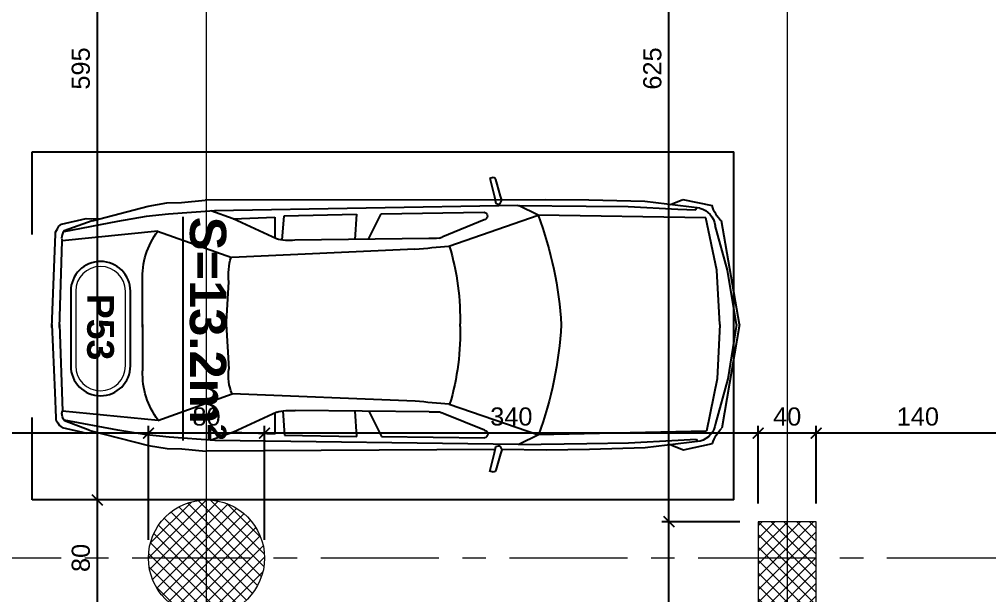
# Model space of a CAD drawing. Header units: centimetres. Extents: x 54080 to 59633, y -55119 to -48218.
# Drawn here: x 58069 to 58736, y -50698 to -50301 of the extents above; entities that cross this region are included whole.
import ezdxf
from ezdxf.enums import TextEntityAlignment as Align

# ---------------------------------------------------------------- set-up
doc = ezdxf.new("R2010")
doc.units = ezdxf.units.CM
doc.header["$LTSCALE"] = 50
doc.header["$MEASUREMENT"] = 0
for name, pattern in [('23486-A01$0${ Chain Double-Dash }', [0]), ('AXES', [2, 1.25, -0.25, 0.25, -0.25]), ('CACHE', [0.375, 0.25, -0.125]), ('CONTINU', [0])]:
    doc.linetypes.add(name, pattern=pattern)
doc.layers.get('0').update_dxf_attribs({"color": 8})
for name, color, linetype in [('AXES', 10, 'AXES'), ('BETON COUPE', 3, 'CONTINU'), ('COTE 50ème', 1, 'Continuous'), ('FINI', 251, 'Continuous'), ('PILIER', 7, 'Continuous'), ('TEXTE', 7, 'Continuous')]:
    doc.layers.add(name, color=color, linetype=linetype)
doc.layers.add('BETON HACHURE', color=253, linetype='Continuous', lineweight=13)
doc.layers.add('MACONNERIE COUPE', color=7, linetype='Continuous', lineweight=30)
doc.layers.add('HORS GEL', color=7, linetype='CACHE', lineweight=15, true_color=0x00661a)
doc.styles.add('BRMNAMES', font='swisseb.ttf', dxfattribs={"height": 20})
doc.styles.add('RS_TEXT_1.50', font='arial.ttf', dxfattribs={"height": 12.5})
doc.styles.add('RS_TXT_50', font='arial.ttf', dxfattribs={"height": 12.5})
doc.dimstyles.new('RS_50CM_LINEAIRE', dxfattribs={"dimscale": 5, "dimtxt": 12.5, "dimasz": 1.5, "dimexe": 1, "dimexo": 2.5, "dimgap": 1, "dimtad": 1, "dimdec": 1, "dimrnd": 0.5, "dimdsep": 46, "dimtxsty": 'RS_TXT_50', "dimblk1": 'ARCHTICK', "dimblk2": 'ARCHTICK', "dimsah": 1, "dimcen": 2.5, "dimdle": 1, "dimclrt": 4, "dimadec": 0, "dimazin": 2, "dimtfac": 1, "dimtdec": 1, "dimtix": 1, "dimtmove": 2, "dimatfit": 3, "dimfxl": 1, "dimtolj": 1, "dimtzin": 0, "dimarcsym": 0})

# ---------------------------------------------------------------- blocks, each defined once
blk = doc.blocks.new('A$C99aa3423')
at = {"layer": 'AXES', "lineweight": 5, "ltscale": 1.3}
blk.add_line((3195, 190), (-1985, 190), dxfattribs=at)
at = {"layer": 'HORS GEL', "linetype": '23486-A01$0${ Chain Double-Dash }', "ltscale": 1.2}
for p, q in [((1995, -1175), (1995, 1580)), ((2395, 1580), (2395, -4150))]:
    blk.add_line(p, q, dxfattribs=at)
blk = doc.blocks.new('_ArchTick')
at = {"color": 0, "linetype": 'ByBlock', "const_width": 0.15}
blk.add_lwpolyline([(-0.5, -0.5), (0.5, 0.5)], dxfattribs=at)
blk = doc.blocks.new('*D1000')
at = {"layer": 'COTE 50ème', "color": 0, "lineweight": -2, "ltscale": 0.5, "transparency": 16777216}
for p, q in [((58122.54, -50717.26), (58122.54, -50627.36)), ((58185.17, -50632.36), (58117.54, -50632.36)), ((58182.32, -50712.26), (58117.54, -50712.26))]:
    blk.add_line(p, q, dxfattribs=at)
at = {"layer": 'Defpoints', "color": 0, "ltscale": 0.5, "transparency": 16777216}
for p in [(58122.54, -50632.36), (58197.67, -50632.36), (58194.82, -50712.26)]:
    blk.add_point(p, dxfattribs=at)
at = {"layer": 'COTE 50ème', "color": 0, "lineweight": -2, "ltscale": 0.5, "transparency": 16777216, "xscale": 7.5, "yscale": 7.5, "zscale": 7.5}
for p, rotation in [((58122.54, -50632.36), 90), ((58122.54, -50712.26), 270)]:
    blk.add_blockref('_ArchTick', p, dxfattribs=dict(at, rotation=rotation))
at = {"layer": 'COTE 50ème', "color": 4, "ltscale": 0.5, "transparency": 16777216, "insert": (58111.16, -50672.31), "char_height": 12.5, "attachment_point": 5, "rotation": 90, "style": 'RS_TXT_50'}
blk.add_mtext('\\A1;80', dxfattribs=at)
blk = doc.blocks.new('*D1001')
at = {"layer": 'COTE 50ème', "color": 0, "lineweight": -2, "ltscale": 0.5, "transparency": 16777216}
for p, q in [((58185.17, -50037.36), (58117.54, -50037.36)), ((58122.54, -50637.36), (58122.54, -50032.36)), ((58185.17, -50632.36), (58117.54, -50632.36))]:
    blk.add_line(p, q, dxfattribs=at)
at = {"layer": 'Defpoints', "color": 0, "ltscale": 0.5, "transparency": 16777216}
for p in [(58122.54, -50037.36), (58197.67, -50037.36), (58197.67, -50632.36)]:
    blk.add_point(p, dxfattribs=at)
at = {"layer": 'COTE 50ème', "color": 0, "lineweight": -2, "ltscale": 0.5, "transparency": 16777216, "xscale": 7.5, "yscale": 7.5, "zscale": 7.5}
for p, rotation in [((58122.54, -50037.36), 90), ((58122.54, -50632.36), 270)]:
    blk.add_blockref('_ArchTick', p, dxfattribs=dict(at, rotation=rotation))
at = {"layer": 'COTE 50ème', "color": 4, "ltscale": 0.5, "transparency": 16777216, "insert": (58111.16, -50334.86), "char_height": 12.5, "attachment_point": 5, "rotation": 90, "style": 'RS_TXT_50'}
blk.add_mtext('\\A1;595', dxfattribs=at)
blk = doc.blocks.new('*D1013')
at = {"layer": 'COTE 50ème', "color": 0, "lineweight": -2, "ltscale": 0.5, "transparency": 16777216}
for p, q in [((58516.22, -51317.36), (58516.22, -50642.36)), ((58565.17, -50647.36), (58511.22, -50647.36)), ((58565.17, -51312.36), (58511.22, -51312.36))]:
    blk.add_line(p, q, dxfattribs=at)
at = {"layer": 'Defpoints', "color": 0, "ltscale": 0.5, "transparency": 16777216}
for p in [(58516.22, -50647.36), (58577.67, -50647.36), (58577.67, -51312.36)]:
    blk.add_point(p, dxfattribs=at)
at = {"layer": 'COTE 50ème', "color": 0, "lineweight": -2, "ltscale": 0.5, "transparency": 16777216, "xscale": 7.5, "yscale": 7.5, "zscale": 7.5}
for p, rotation in [((58516.22, -50647.36), 90), ((58516.22, -51312.36), 270)]:
    blk.add_blockref('_ArchTick', p, dxfattribs=dict(at, rotation=rotation))
at = {"layer": 'COTE 50ème', "color": 4, "ltscale": 0.5, "transparency": 16777216, "insert": (58504.84, -50979.86), "char_height": 12.5, "attachment_point": 5, "rotation": 90, "style": 'RS_TXT_50'}
blk.add_mtext('\\A1;665', dxfattribs=at)
blk = doc.blocks.new('*D1014')
at = {"layer": 'COTE 50ème', "color": 0, "lineweight": -2, "ltscale": 0.5, "transparency": 16777216}
for p, q in [((58516.22, -50652.36), (58516.22, -50017.36)), ((58565.17, -50022.36), (58511.22, -50022.36)), ((58565.17, -50647.36), (58511.22, -50647.36))]:
    blk.add_line(p, q, dxfattribs=at)
at = {"layer": 'Defpoints', "color": 0, "ltscale": 0.5, "transparency": 16777216}
for p in [(58516.22, -50022.36), (58577.67, -50022.36), (58577.67, -50647.36)]:
    blk.add_point(p, dxfattribs=at)
at = {"layer": 'COTE 50ème', "color": 0, "lineweight": -2, "ltscale": 0.5, "transparency": 16777216, "xscale": 7.5, "yscale": 7.5, "zscale": 7.5}
for p, rotation in [((58516.22, -50022.36), 90), ((58516.22, -50647.36), 270)]:
    blk.add_blockref('_ArchTick', p, dxfattribs=dict(at, rotation=rotation))
at = {"layer": 'COTE 50ème', "color": 4, "ltscale": 0.5, "transparency": 16777216, "insert": (58504.84, -50334.86), "char_height": 12.5, "attachment_point": 5, "rotation": 90, "style": 'RS_TXT_50'}
blk.add_mtext('\\A1;625', dxfattribs=at)
blk = doc.blocks.new('*D1329')
at = {"layer": 'COTE 50ème', "color": 0, "lineweight": -2, "ltscale": 0.5, "transparency": 16777216}
for p, q in [((58617.67, -50634.86), (58617.67, -50581.27)), ((58757.67, -50650.39), (58757.67, -50581.27)), ((58762.67, -50586.27), (58612.67, -50586.27))]:
    blk.add_line(p, q, dxfattribs=at)
at = {"layer": 'Defpoints', "color": 0, "ltscale": 0.5, "transparency": 16777216}
for p in [(58617.67, -50586.27), (58617.67, -50647.36), (58757.67, -50662.89)]:
    blk.add_point(p, dxfattribs=at)
at = {"layer": 'COTE 50ème', "color": 0, "lineweight": -2, "ltscale": 0.5, "transparency": 16777216, "xscale": 7.5, "yscale": 7.5, "zscale": 7.5, "rotation": 180}
blk.add_blockref('_ArchTick', (58617.67, -50586.27), dxfattribs=at)
at = {"layer": 'COTE 50ème', "color": 0, "lineweight": -2, "ltscale": 0.5, "transparency": 16777216, "xscale": 7.5, "yscale": 7.5, "zscale": 7.5}
blk.add_blockref('_ArchTick', (58757.67, -50586.27), dxfattribs=at)
at = {"layer": 'COTE 50ème', "color": 4, "ltscale": 0.5, "transparency": 16777216, "insert": (58687.67, -50574.89), "char_height": 12.5, "attachment_point": 5, "style": 'RS_TXT_50'}
blk.add_mtext('\\A1;140', dxfattribs=at)
blk = doc.blocks.new('*D1330')
at = {"layer": 'COTE 50ème', "color": 0, "lineweight": -2, "ltscale": 0.5, "transparency": 16777216}
for p, q in [((58577.67, -50634.86), (58577.67, -50581.27)), ((58617.67, -50634.86), (58617.67, -50581.27)), ((58622.67, -50586.27), (58572.67, -50586.27))]:
    blk.add_line(p, q, dxfattribs=at)
at = {"layer": 'Defpoints', "color": 0, "ltscale": 0.5, "transparency": 16777216}
for p in [(58577.67, -50586.27), (58577.67, -50647.36), (58617.67, -50647.36)]:
    blk.add_point(p, dxfattribs=at)
at = {"layer": 'COTE 50ème', "color": 0, "lineweight": -2, "ltscale": 0.5, "transparency": 16777216, "xscale": 7.5, "yscale": 7.5, "zscale": 7.5, "rotation": 180}
blk.add_blockref('_ArchTick', (58577.67, -50586.27), dxfattribs=at)
at = {"layer": 'COTE 50ème', "color": 0, "lineweight": -2, "ltscale": 0.5, "transparency": 16777216, "xscale": 7.5, "yscale": 7.5, "zscale": 7.5}
blk.add_blockref('_ArchTick', (58617.67, -50586.27), dxfattribs=at)
at = {"layer": 'COTE 50ème', "color": 4, "ltscale": 0.5, "transparency": 16777216, "insert": (58597.67, -50574.89), "char_height": 12.5, "attachment_point": 5, "style": 'RS_TXT_50'}
blk.add_mtext('\\A1;40', dxfattribs=at)
blk = doc.blocks.new('*D1331')
at = {"layer": 'COTE 50ème', "color": 0, "lineweight": -2, "ltscale": 0.5, "transparency": 16777216}
for p, q in [((58237.67, -50659.86), (58237.67, -50581.27)), ((58577.67, -50634.86), (58577.67, -50581.27)), ((58582.67, -50586.27), (58232.67, -50586.27))]:
    blk.add_line(p, q, dxfattribs=at)
at = {"layer": 'Defpoints', "color": 0, "ltscale": 0.5, "transparency": 16777216}
for p in [(58237.67, -50586.27), (58577.67, -50647.36), (58237.67, -50672.36)]:
    blk.add_point(p, dxfattribs=at)
at = {"layer": 'COTE 50ème', "color": 0, "lineweight": -2, "ltscale": 0.5, "transparency": 16777216, "xscale": 7.5, "yscale": 7.5, "zscale": 7.5, "rotation": 180}
blk.add_blockref('_ArchTick', (58237.67, -50586.27), dxfattribs=at)
at = {"layer": 'COTE 50ème', "color": 0, "lineweight": -2, "ltscale": 0.5, "transparency": 16777216, "xscale": 7.5, "yscale": 7.5, "zscale": 7.5}
blk.add_blockref('_ArchTick', (58577.67, -50586.27), dxfattribs=at)
at = {"layer": 'COTE 50ème', "color": 4, "ltscale": 0.5, "transparency": 16777216, "insert": (58407.67, -50574.88), "char_height": 12.5, "attachment_point": 5, "style": 'RS_TXT_50'}
blk.add_mtext('\\A1;340', dxfattribs=at)
blk = doc.blocks.new('*D1332')
at = {"layer": 'COTE 50ème', "color": 0, "lineweight": -2, "ltscale": 0.5, "transparency": 16777216}
for p, q in [((58157.67, -50659.86), (58157.67, -50581.27)), ((58237.67, -50659.86), (58237.67, -50581.27)), ((58242.67, -50586.27), (58152.67, -50586.27))]:
    blk.add_line(p, q, dxfattribs=at)
at = {"layer": 'Defpoints', "color": 0, "ltscale": 0.5, "transparency": 16777216}
for p in [(58157.67, -50586.27), (58157.67, -50672.36), (58237.67, -50672.36)]:
    blk.add_point(p, dxfattribs=at)
at = {"layer": 'COTE 50ème', "color": 0, "lineweight": -2, "ltscale": 0.5, "transparency": 16777216, "xscale": 7.5, "yscale": 7.5, "zscale": 7.5, "rotation": 180}
blk.add_blockref('_ArchTick', (58157.67, -50586.27), dxfattribs=at)
at = {"layer": 'COTE 50ème', "color": 0, "lineweight": -2, "ltscale": 0.5, "transparency": 16777216, "xscale": 7.5, "yscale": 7.5, "zscale": 7.5}
blk.add_blockref('_ArchTick', (58237.67, -50586.27), dxfattribs=at)
at = {"layer": 'COTE 50ème', "color": 4, "ltscale": 0.5, "transparency": 16777216, "insert": (58197.67, -50574.89), "char_height": 12.5, "attachment_point": 5, "style": 'RS_TXT_50'}
blk.add_mtext('\\A1;80', dxfattribs=at)
blk = doc.blocks.new('*D1333')
at = {"layer": 'COTE 50ème', "color": 0, "lineweight": -2, "ltscale": 0.5, "transparency": 16777216}
for p, q in [((57492.67, -50659.86), (57492.67, -50581.27)), ((58157.67, -50659.86), (58157.67, -50581.27)), ((58162.67, -50586.27), (57487.67, -50586.27))]:
    blk.add_line(p, q, dxfattribs=at)
at = {"layer": 'Defpoints', "color": 0, "ltscale": 0.5, "transparency": 16777216}
for p in [(57492.67, -50586.27), (57492.67, -50672.36), (58157.67, -50672.36)]:
    blk.add_point(p, dxfattribs=at)
at = {"layer": 'COTE 50ème', "color": 0, "lineweight": -2, "ltscale": 0.5, "transparency": 16777216, "xscale": 7.5, "yscale": 7.5, "zscale": 7.5, "rotation": 180}
blk.add_blockref('_ArchTick', (57492.67, -50586.27), dxfattribs=at)
at = {"layer": 'COTE 50ème', "color": 0, "lineweight": -2, "ltscale": 0.5, "transparency": 16777216, "xscale": 7.5, "yscale": 7.5, "zscale": 7.5}
blk.add_blockref('_ArchTick', (58157.67, -50586.27), dxfattribs=at)
at = {"layer": 'COTE 50ème', "color": 4, "ltscale": 0.5, "transparency": 16777216, "insert": (57825.17, -50574.89), "char_height": 12.5, "attachment_point": 5, "style": 'RS_TXT_50'}
blk.add_mtext('\\A1;665', dxfattribs=at)
blk = doc.blocks.new('PILIER')
at = {"color": 252}
blk.add_lwpolyline([(1.563, 1.2), (-1.437, 1.2, 1), (-1.437, -1.2), (1.563, -1.2, 1), (1.563, 1.2, -1)], format="xyb", dxfattribs=at)
at = {"color": 10, "lineweight": 20}
blk.add_lwpolyline([(1.563, 1), (-1.437, 1, 1), (-1.437, -1), (1.563, -1, 1)], format="xyb", close=True, dxfattribs=at)
at = {"color": 7, "style": 'BRMNAMES'}
blk.add_attdef('PILIER_TEXTE', text='', height=1.076, dxfattribs=at).set_placement((0, 0), align=Align.MIDDLE_CENTER)

msp = doc.modelspace()

# ---------------------------------------------------------------- hatches: boundary and pattern name
at = {"layer": 'BETON HACHURE', "transparency": 33554585}
h = msp.add_hatch(dxfattribs=at)
h.set_pattern_fill('ANSI37', color=256, scale=50, angle=270, style=0)
h.set_pattern_definition([(315, (861.459, 19655.393), (4.4194174, 4.4194174), []), (45, (861.459, 19655.393), (-4.4194174, 4.4194174), [])])
h.paths.add_polyline_path([(56357.67, -51847.22), (56382.67, -51847.22), (56382.67, -52172.22), (56357.67, -52172.22)], flags=0)
h.paths.add_polyline_path([(56357.67, -51847.22), (56382.67, -51847.22), (56382.67, -52172.22), (56357.67, -52172.22)], flags=0)
h.paths.add_polyline_path([(58537.67, -51987.36), (58537.67, -52037.36), (58617.67, -52037.36), (58617.67, -51987.36)], flags=0)
h.paths.add_polyline_path([(58157.67, -51987.36), (58157.67, -52037.36), (58237.67, -52037.36), (58237.67, -51987.36)], flags=0)
edge = h.paths.add_edge_path(flags=0)
edge.add_arc((58197.67, -50672.36), 40, 0, 360)
edge = h.paths.add_edge_path(flags=0)
edge.add_arc((58197.67, -49997.36), 40, 0, 360)
edge = h.paths.add_edge_path(flags=0)
edge.add_arc((58197.67, -51272.36), 40, 0, 360)
h.paths.add_polyline_path([(59277.67, -49527.22), (54853.83, -49527.22), (54464.54, -54263.92), (59277.59, -54736.58), (59277.67, -54713.51)])
edge = h.paths.add_edge_path(flags=0)
edge.add_arc((58197.67, -51272.36), 40, 0, 360)
h.paths.add_polyline_path([(56982.67, -49552.22), (56982.67, -49972.36), (57007.67, -49972.36), (57007.67, -49552.22), (58577.68, -49552.22), (58577.67, -50022.36), (58617.67, -50022.36), (58617.67, -49552.22), (59247.67, -49552.22), (59247.67, -51282.36), (58617.67, -51282.36), (58617.67, -50647.36), (58577.67, -50647.36), (58577.67, -51312.36), (59247.67, -51312.36), (59247.67, -52057.36), (58577.67, -52057.36), (58577.67, -53447.36), (58617.67, -53447.36), (58617.67, -52087.36), (59247.67, -52087.36), (59247.67, -54709.01), (58245.17, -54610.07), (58245.17, -54122.36), (58220.17, -54122.36), (58220.17, -54607.62), (56915.17, -54479.46), (56915.17, -54122.36), (56890.17, -54122.36), (56890.17, -54477.01), (55702.67, -54360.39), (55702.67, -54122.36), (55652.67, -54122.36), (55652.67, -54355.48), (54491.47, -54241.45), (54666.86, -52107.36), (54872.67, -52107.36), (54872.67, -52057.36), (54670.97, -52057.36), (54672.82, -52037.36), (54872.67, -52037.36), (54872.67, -51987.36), (54676.72, -51987.36), (54733.43, -51297.36), (54872.67, -51297.36), (54872.67, -51247.36), (54737.54, -51247.36), (54782.74, -50697.36), (54872.67, -50697.36), (54872.67, -50647.36), (54786.85, -50647.36), (54876.86, -49552.22), (55655.17, -49552.22), (55655.17, -49972.36), (55680.17, -49972.36), (55680.17, -49552.22)], flags=16)
h.paths.add_polyline_path([(58157.67, -51232.36), (58157.67, -51312.36), (58237.67, -51312.36), (58237.67, -51232.36)], flags=0)

# ---------------------------------------------------------------- linework, layer by layer
at = {"layer": 'BETON COUPE', "lineweight": 5}
msp.add_lwpolyline([(58617.67, -51282.36), (58617.67, -50647.36), (58577.67, -50647.36), (58577.67, -51312.36)], dxfattribs=at)
at = {"layer": 'BETON COUPE', "lineweight": 5, "ltscale": 0.5}
msp.add_circle((58197.67, -50672.36), 40, dxfattribs=at)
at = {"layer": 'FINI'}
for p, q in [((58077.67, -50449.2), (58077.67, -50392.36)), ((58077.67, -50392.36), (58560.83, -50392.36)), ((58560.83, -50632.36), (58560.83, -50392.36)), ((58392.77, -50410.57), (58396.11, -50423.34)), ((58395.05, -50410.09), (58392.8, -50410.68)), ((58396.43, -50410.53), (58395.05, -50410.09)), ((58396.9, -50411.44), (58396.43, -50410.53)), ((58397.85, -50414.63), (58396.9, -50411.44)), ((58400.22, -50422.83), (58397.85, -50414.63)), ((58396.11, -50423.34), (58397.08, -50427.9)), ((58401.17, -50425.57), (58400.22, -50422.83)), ((58118.96, -50439.77), (58157.48, -50429.67)), ((58157.48, -50429.67), (58170.3, -50427.52)), ((58170.3, -50427.52), (58180.37, -50427.17)), ((58180.37, -50427.17), (58196.84, -50425.52)), ((58431.41, -50425.33), (58196.84, -50425.52)), ((58412.17, -50429.23), (58203.17, -50432.91)), ((58396.6, -50425.66), (58396.1, -50425.66)), ((58397.08, -50427.9), (58398.91, -50428.34)), ((58398.91, -50428.34), (58399.82, -50428.33)), ((58399.82, -50428.33), (58401.17, -50425.57)), ((58412.17, -50429.23), (58459.26, -50429.75)), ((58426.11, -50435.98), (58412.55, -50429.24)), ((58461.13, -50425.65), (58431.41, -50425.33)), ((58459.26, -50429.75), (58488.06, -50430.06)), ((58499.53, -50426.52), (58461.13, -50425.65)), ((58488.06, -50430.06), (58522.33, -50431.8)), ((58537.43, -50431.05), (58499.53, -50426.52)), ((58517.19, -50428.63), (58525.81, -50425.17)), ((58525.81, -50425.17), (58545.97, -50429.37)), ((58534.67, -50432.39), (58535.48, -50430.82)), ((58156.03, -50436.97), (58136.33, -50440.41)), ((58171.59, -50435.31), (58156.03, -50436.97)), ((58203.17, -50432.91), (58171.59, -50435.31)), ((58216.07, -50438.54), (58200.66, -50433.1)), ((58216.07, -50438.54), (58244.71, -50437.42)), ((58244.71, -50437.42), (58244.74, -50451.65)), ((58249.91, -50453.12), (58251.08, -50436.35)), ((58251.08, -50436.35), (58300.93, -50435.18)), ((58300.93, -50435.18), (58299.94, -50452.74)), ((58309.22, -50452.62), (58317.9, -50435.15)), ((58317.9, -50435.15), (58388.98, -50433.94)), ((58364.63, -50457.33), (58426.11, -50435.98)), ((58541.75, -50437.87), (58426.11, -50435.98)), ((58522.33, -50431.8), (58534.67, -50432.39)), ((58549.25, -50473.92), (58541.75, -50437.87)), ((58095.12, -50445.45), (58096.05, -50443.63)), ((58096.05, -50443.63), (58097.9, -50442.28)), ((58097.9, -50442.28), (58114.86, -50438.35)), ((58136.33, -50440.41), (58099.32, -50447.4)), ((58118.96, -50439.77), (58099.68, -50446.87)), ((58114.86, -50438.35), (58123.98, -50438.45)), ((58245.8, -50452.27), (58216.07, -50438.54)), ((58388.99, -50439.24), (58360.37, -50450.97)), ((58556.67, -50473.9), (58548.12, -50443.16)), ((58564.93, -50511.38), (58552.36, -50439.97)), ((58093.07, -50466.38), (58093.71, -50449.09)), ((58093.71, -50449.09), (58093.72, -50447.72)), ((58093.72, -50447.72), (58095.12, -50445.45)), ((58098.28, -50449.6), (58097.79, -50451.88)), ((58098.75, -50448.23), (58098.28, -50449.6)), ((58164.12, -50446.92), (58098.35, -50453.63)), ((58099.68, -50446.87), (58098.75, -50448.23)), ((58163.98, -50446.93), (58215.07, -50465.06)), ((58096.55, -50513.33), (58098.35, -50453.63)), ((58097.79, -50451.88), (58098.35, -50453.63)), ((58350.83, -50452.05), (58258.54, -50453.3)), ((58341.29, -50459.5), (58215.07, -50465.06)), ((58091.25, -50513.34), (58093.07, -50466.38)), ((58551.35, -50511.41), (58549.25, -50473.92)), ((58562.83, -50511.39), (58556.67, -50473.9)), ((58153.64, -50513.21), (58153.57, -50481.1)), ((58211.16, -50513.11), (58212.98, -50482.04)), ((58091.25, -50511.38), (58093.26, -50558.34)), ((58096.55, -50511.37), (58098.59, -50571.06)), ((58153.63, -50511.25), (58153.7, -50543.36)), ((58211.16, -50511.12), (58213.1, -50542.18)), ((58551.35, -50511.41), (58549.4, -50548.91)), ((58564.93, -50511.38), (58552.65, -50582.85)), ((58562.83, -50511.39), (58556.83, -50548.9)), ((58549.4, -50548.91), (58542.05, -50584.99)), ((58556.83, -50548.9), (58548.4, -50579.68)), ((58093.26, -50558.34), (58093.97, -50575.62)), ((58164.25, -50577.49), (58215.26, -50559.15)), ((58341.51, -50564.19), (58215.26, -50559.15)), ((58098.04, -50572.82), (58098.59, -50571.06)), ((58164.39, -50577.5), (58098.59, -50571.06)), ((58246.05, -50571.82), (58216.38, -50585.67)), ((58250.16, -50570.95), (58251.39, -50587.72)), ((58351.07, -50571.6), (58258.78, -50570.73)), ((58301.25, -50588.67), (58300.18, -50571.12)), ((58309.46, -50571.21), (58318.22, -50588.64)), ((58364.85, -50566.27), (58426.42, -50587.36)), ((58077.67, -50632.36), (58077.67, -50575.52)), ((58093.97, -50575.62), (58093.99, -50576.99)), ((58093.99, -50576.99), (58095.4, -50579.26)), ((58098.53, -50575.09), (58098.04, -50572.82)), ((58099.01, -50576.46), (58098.53, -50575.09)), ((58099.95, -50577.82), (58099.01, -50576.46)), ((58136.62, -50584.13), (58099.59, -50577.29)), ((58117.42, -50584.41), (58099.95, -50577.82)), ((58245.02, -50586.67), (58244.99, -50572.31)), ((58389.29, -50584.25), (58360.62, -50572.64)), ((58095.4, -50579.26), (58096.34, -50581.07)), ((58096.34, -50581.07), (58098.19, -50582.42)), ((58098.19, -50582.42), (58115.16, -50586.28)), ((58117.42, -50584.41), (58157.82, -50594.78)), ((58156.34, -50587.49), (58136.62, -50584.13)), ((58542.05, -50584.99), (58426.42, -50587.36)), ((58115.16, -50586.28), (58124.16, -50586.14)), ((58171.91, -50589.08), (58156.34, -50587.49)), ((58203.49, -50591.35), (58171.91, -50589.08)), ((58216.38, -50585.67), (58200.99, -50591.17)), ((58412.51, -50594.16), (58203.49, -50591.35)), ((58216.38, -50585.67), (58245.02, -50586.67)), ((58251.39, -50587.72), (58301.25, -50588.67)), ((58318.22, -50588.64), (58389.3, -50589.55)), ((58426.42, -50587.36), (58412.89, -50594.16)), ((58488.4, -50593.02), (58522.66, -50591.14)), ((58537.76, -50591.83), (58499.88, -50596.51)), ((58522.66, -50591.14), (58535, -50590.5)), ((58535, -50590.5), (58535.82, -50592.07)), ((58157.82, -50594.78), (58170.65, -50596.88)), ((58170.65, -50596.88), (58180.72, -50597.18)), ((58180.72, -50597.18), (58197.2, -50598.76)), ((58396.1, -50597.61), (58197.2, -50598.76)), ((58396.6, -50597.61), (58396.1, -50597.61)), ((58396.11, -50599.94), (58397.08, -50595.37)), ((58397.08, -50595.37), (58398.91, -50594.94)), ((58398.91, -50594.94), (58399.82, -50594.95)), ((58399.82, -50594.95), (58401.17, -50597.7)), ((58401.17, -50597.7), (58400.22, -50600.44)), ((58431.77, -50597.99), (58401.17, -50597.66)), ((58412.51, -50594.16), (58459.6, -50593.46)), ((58461.49, -50597.54), (58431.77, -50597.99)), ((58459.6, -50593.46), (58488.4, -50593.02)), ((58499.88, -50596.51), (58461.49, -50597.54)), ((58517.54, -50594.33), (58526.16, -50597.76)), ((58526.16, -50597.76), (58546.31, -50593.47)), ((58392.77, -50612.7), (58396.11, -50599.94)), ((58400.22, -50600.44), (58397.85, -50608.64)), ((58396.9, -50611.83), (58396.43, -50612.74)), ((58397.85, -50608.64), (58396.9, -50611.83)), ((58395.05, -50613.18), (58392.8, -50612.6)), ((58396.43, -50612.74), (58395.05, -50613.18)), ((58560.83, -50632.36), (58077.67, -50632.36))]:
    msp.add_line(p, q, dxfattribs=at)
at = {"layer": 'FINI', "extrusion": (0, 0, -1)}
for centre, major_axis, ratio, start_param, end_param in [((58533.35, -50445.43), (14.94, 0.38), 1, -1.269219, -0.12741), ((58567.95, -50423.34), (22.79, 0.28), 1, 2.33652, 2.886122), ((58388.45, -50436.59), (-2.56, 0.88), 1, 1.435807, 4.182632), ((58239.58, -50519.82), (-30.21, 230.33), 0.871542, 1.314587, 1.649297), ((58206.9, -50479.03), (-53.36, 0.57), 1, -0.04965, 0.632628), ((58354.59, -50440.29), (-5.81, 10.66), 1, 3.144817, 3.358791), ((58254.95, -50418.59), (-34.89, 0.83), 1, 4.585523, 4.953624), ((58454.26, -51547.7), (-232.64, 1069.03), 1, 0.110836, 0.132256), ((58353.31, -50371.93), (80.15, 0.77), 0.999999, 1.522288, 1.611465), ((58202.56, -50506.89), (169.78, 1.6), 1, -0.287391, 0.04404), ((58256.91, -50477.69), (44.14, 0.78), 1, 3.06056, 3.452838), ((58202.58, -50517.38), (169.79, 0.75), 1, -0.03434, 0.297091), ((58239.55, -50504.29), (29.26, 230.45), 0.871538, 1.492296, 1.827005), ((58207.04, -50545.22), (-53.36, 0.48), 1, -0.656582, 0.025696), ((58257.05, -50546.35), (44.24, 1.25), 0.85675, 2.830193, 3.284587), ((58449.97, -49475.53), (-1092.99, 48.28), 1, -1.537057, -1.515637), ((58255.34, -50605.46), (34.89, 0.82), 1, 4.466762, 4.834863), ((58353.89, -50651.71), (80.13, 2.06), 1, 4.702988, 4.792166), ((58354.89, -50583.35), (-12.07, 1.35), 1, 1.736829, 1.950804), ((58388.76, -50586.9), (-2.56, 0.88), 1, 1.435807, 4.182632), ((58533.63, -50577.47), (-14.94, 0.38), 1, 3.264527, 4.406336), ((58568.32, -50599.41), (-22.65, 2.55), 1, 0.151456, 0.701058)]:
    msp.add_ellipse(centre, major_axis=major_axis, ratio=ratio, start_param=start_param, end_param=end_param, dxfattribs=at)

# ---------------------------------------------------------------- block references
at = {"layer": 'MACONNERIE COUPE', "lineweight": 5, "ltscale": 0.5}
msp.add_blockref('A$C99aa3423', (56202.67, -50862.36), dxfattribs=at)
at = {"layer": 'PILIER', "xscale": 17.145, "yscale": 17.145, "zscale": 17.145, "rotation": 270}
msp.add_blockref('PILIER', (58124.72, -50513.11), dxfattribs=at).add_auto_attribs({'PILIER_TEXTE': 'P53'})

# ---------------------------------------------------------------- texts
at = {"layer": 'TEXTE', "insert": (58198.58, -50514.19), "char_height": 25, "width": 958.4363, "attachment_point": 5, "rotation": 270, "style": 'RS_TEXT_1.50'}
msp.add_mtext('{\\fArial|b1|i0|c0|p34;\\LS=13.2m²}', dxfattribs=at)

# ---------------------------------------------------------------- dimensions: what is measured, and where the dimension line sits
at = {"layer": 'COTE 50ème', "ltscale": 0.5}
for base, p1, p2, picture, middle in [((58516.22, -50022.36), (58577.67, -50647.36), (58577.67, -50022.36), '*D1014', (58504.84, -50334.86)), ((58122.54, -50037.36), (58197.67, -50632.36), (58197.67, -50037.36), '*D1001', (58111.16, -50334.86)), ((58122.54, -50632.36), (58194.82, -50712.26), (58197.67, -50632.36), '*D1000', (58111.16, -50672.31)), ((58516.22, -50647.36), (58577.67, -51312.36), (58577.67, -50647.36), '*D1013', (58504.84, -50979.86))]:
    dim = msp.add_linear_dim(base=base, p1=p1, p2=p2, angle=90, dimstyle='RS_50CM_LINEAIRE', dxfattribs=at)
    dim.commit()
    dim.dimension.update_dxf_attribs({"geometry": picture, "text_midpoint": middle})
for base, p1, p2, picture, middle in [((57492.67, -50586.27), (58157.67, -50672.36), (57492.67, -50672.36), '*D1333', (57825.17, -50574.89)), ((58157.67, -50586.27), (58237.67, -50672.36), (58157.67, -50672.36), '*D1332', (58197.67, -50574.89)), ((58237.67, -50586.27), (58577.67, -50647.36), (58237.67, -50672.36), '*D1331', (58407.67, -50574.88)), ((58577.67, -50586.27), (58617.67, -50647.36), (58577.67, -50647.36), '*D1330', (58597.67, -50574.89)), ((58617.67, -50586.27), (58757.67, -50662.89), (58617.67, -50647.36), '*D1329', (58687.67, -50574.89))]:
    dim = msp.add_linear_dim(base=base, p1=p1, p2=p2, dimstyle='RS_50CM_LINEAIRE', dxfattribs=at)
    dim.commit()
    dim.dimension.update_dxf_attribs({"geometry": picture, "text_midpoint": middle})

doc.saveas('drawing.dxf')
